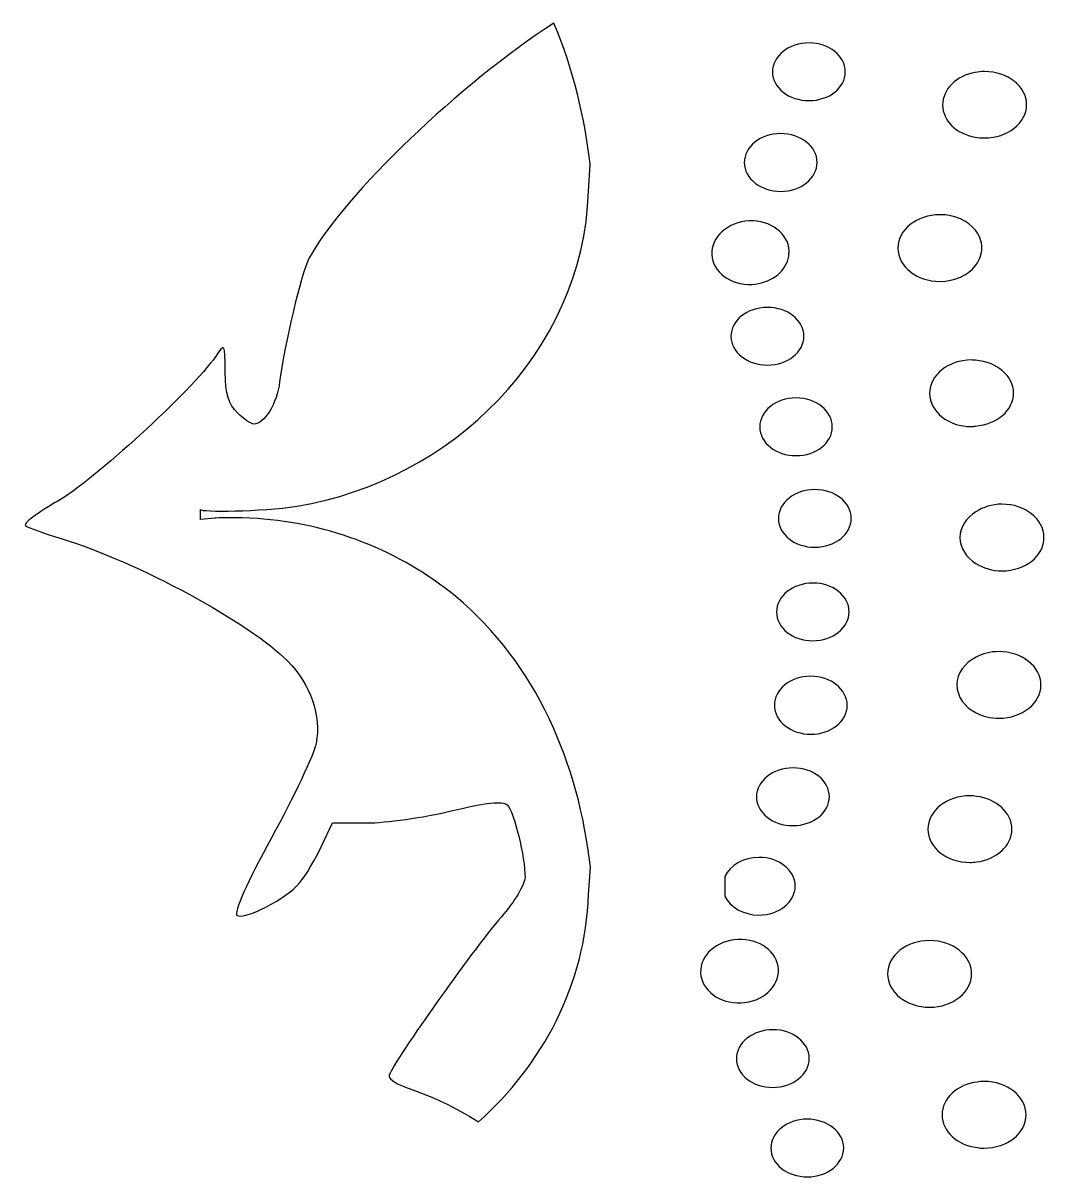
# Model space of a CAD drawing. Header units: centimetres. Extents: x -13.4 to 13.4, y -13.4 to 13.3.
# Drawn here: x 10.072 to 13.188, y -9.488 to -5.968 of the extents above; entities that cross this region are included whole.
import ezdxf

# ---------------------------------------------------------------- set-up
doc = ezdxf.new("R2010")
doc.units = ezdxf.units.CM
doc.header["$MEASUREMENT"] = 0
doc.layers.add('Layer 1', color=7, linetype='Continuous')

msp = doc.modelspace()

# ---------------------------------------------------------------- linework, layer by layer
at = {"layer": 'Layer 1', "color": 22, "lineweight": 25}
for points, knots in [([(11.69211, -5.96841), (11.75215, -6.10886), (11.78742, -6.26187), (11.8029, -6.40001), (11.8029, -6.40001), (11.8029, -6.40001), (11.79794, -6.48269), (11.79794, -6.48269), (11.79794, -6.48269), (11.78148, -6.97356), (11.37807, -7.36539), (10.9091, -7.4418), (10.9091, -7.4418), (10.79779, -7.46001), (10.61392, -7.45969), (10.61392, -7.45255), (10.61392, -7.45255), (10.61392, -7.45255), (10.61392, -7.48314), (10.61392, -7.48314), (10.61392, -7.48314), (10.61392, -7.48314), (10.65774, -7.47901), (10.65774, -7.47901), (10.65774, -7.47901), (10.65739, -7.47722), (10.72806, -7.47626), (10.78672, -7.47984), (10.78672, -7.47984), (11.00726, -7.49448), (11.22201, -7.5772), (11.39278, -7.71797), (11.39278, -7.71797), (11.64001, -7.92319), (11.76866, -8.2298), (11.80371, -8.54314), (11.80371, -8.54314), (11.80371, -8.54314), (11.79792, -8.62665), (11.79792, -8.62665), (11.79792, -8.62665), (11.78869, -8.90195), (11.65796, -9.14576), (11.46223, -9.32035), (11.46223, -9.32035), (11.39047, -9.27539), (11.32009, -9.24185), (11.24808, -9.21782), (11.24808, -9.21782), (11.2162, -9.20718), (11.18938, -9.19037), (11.18938, -9.18061), (11.18938, -9.18061), (11.18938, -9.15645), (11.44363, -8.79652), (11.53251, -8.69444), (11.53251, -8.69444), (11.57197, -8.64912), (11.60421, -8.5952), (11.60444, -8.57455), (11.60444, -8.57455), (11.60511, -8.5143), (11.57028, -8.37258), (11.54987, -8.35296), (11.54987, -8.35296), (11.53677, -8.34037), (11.485, -8.34637), (11.37872, -8.37198), (11.37872, -8.37198), (11.2951, -8.39213), (11.17929, -8.40836), (11.12158, -8.40836), (11.12158, -8.40836), (11.12158, -8.40836), (11.01657, -8.40836), (11.01657, -8.40836), (11.01657, -8.40836), (11.01657, -8.40836), (10.9835, -8.47947), (10.9835, -8.47947), (10.9835, -8.47947), (10.96521, -8.51845), (10.93498, -8.56856), (10.91653, -8.59109), (10.91653, -8.59109), (10.87658, -8.63989), (10.75005, -8.70536), (10.72471, -8.69031), (10.72471, -8.69031), (10.71429, -8.68412), (10.7584, -8.58521), (10.83054, -8.45384), (10.83054, -8.45384), (10.89868, -8.32975), (10.96021, -8.2), (10.96697, -8.16528), (10.96697, -8.16528), (10.98319, -8.08195), (10.94989, -7.98559), (10.88015, -7.91475), (10.88015, -7.91475), (10.76561, -7.7984), (10.42105, -7.6116), (10.19141, -7.54185), (10.19141, -7.54185), (10.13747, -7.52547), (10.0871, -7.50747), (10.07979, -7.50134), (10.07979, -7.50134), (10.07248, -7.49521), (10.11665, -7.46151), (10.17818, -7.42693), (10.17818, -7.42693), (10.28322, -7.36789), (10.58892, -7.08824), (10.65939, -6.98623), (10.65939, -6.98623), (10.68889, -6.94353), (10.68822, -6.94368), (10.68916, -7.03336), (10.68916, -7.03336), (10.68985, -7.09963), (10.70009, -7.13214), (10.72637, -7.15738), (10.72637, -7.15738), (10.74599, -7.17623), (10.76852, -7.19211), (10.77681, -7.19211), (10.77681, -7.19211), (10.80897, -7.19211), (10.84765, -7.12855), (10.85536, -7.06313), (10.85536, -7.06313), (10.86749, -6.96022), (10.92308, -6.72627), (10.94466, -6.68693), (10.94466, -6.68693), (11.05355, -6.48839), (11.41073, -6.15052), (11.69211, -5.96842), (11.69211, -5.96842), (11.69211, -5.96842), (11.69211, -5.96841), (11.69211, -5.96841)], [0, 0, 0, 0, 0.027027, 0.027027, 0.027027, 0.027027, 0.0540541, 0.0540541, 0.0540541, 0.0540541, 0.0810811, 0.0810811, 0.0810811, 0.0810811, 0.1081081, 0.1081081, 0.1081081, 0.1081081, 0.1351351, 0.1351351, 0.1351351, 0.1351351, 0.1621622, 0.1621622, 0.1621622, 0.1621622, 0.1891892, 0.1891892, 0.1891892, 0.1891892, 0.2162162, 0.2162162, 0.2162162, 0.2162162, 0.2432432, 0.2432432, 0.2432432, 0.2432432, 0.2702703, 0.2702703, 0.2702703, 0.2702703, 0.2972973, 0.2972973, 0.2972973, 0.2972973, 0.3243243, 0.3243243, 0.3243243, 0.3243243, 0.3513514, 0.3513514, 0.3513514, 0.3513514, 0.3783784, 0.3783784, 0.3783784, 0.3783784, 0.4054054, 0.4054054, 0.4054054, 0.4054054, 0.4324324, 0.4324324, 0.4324324, 0.4324324, 0.4594595, 0.4594595, 0.4594595, 0.4594595, 0.4864865, 0.4864865, 0.4864865, 0.4864865, 0.5135135, 0.5135135, 0.5135135, 0.5135135, 0.5405405, 0.5405405, 0.5405405, 0.5405405, 0.5675676, 0.5675676, 0.5675676, 0.5675676, 0.5945946, 0.5945946, 0.5945946, 0.5945946, 0.6216216, 0.6216216, 0.6216216, 0.6216216, 0.6486486, 0.6486486, 0.6486486, 0.6486486, 0.6756757, 0.6756757, 0.6756757, 0.6756757, 0.7027027, 0.7027027, 0.7027027, 0.7027027, 0.7297297, 0.7297297, 0.7297297, 0.7297297, 0.7567568, 0.7567568, 0.7567568, 0.7567568, 0.7837838, 0.7837838, 0.7837838, 0.7837838, 0.8108108, 0.8108108, 0.8108108, 0.8108108, 0.8378378, 0.8378378, 0.8378378, 0.8378378, 0.8648649, 0.8648649, 0.8648649, 0.8648649, 0.8918919, 0.8918919, 0.8918919, 0.8918919, 0.9189189, 0.9189189, 0.9189189, 0.9189189, 0.9459459, 0.9459459, 0.9459459, 0.9459459, 1, 1, 1, 1]), ([(12.47098, -6.02877), (12.53226, -6.02866), (12.58169, -6.06865), (12.58177, -6.11724), (12.58177, -6.11724), (12.58177, -6.16583), (12.53225, -6.20477), (12.47098, -6.20488), (12.47098, -6.20488), (12.4097, -6.20499), (12.35943, -6.16583), (12.35936, -6.11724), (12.35936, -6.11724), (12.35936, -6.06865), (12.4097, -6.02889), (12.47098, -6.02877)], [0, 0, 0, 0, 0.2, 0.2, 0.2, 0.2, 0.4, 0.4, 0.4, 0.4, 0.6, 0.6, 0.6, 0.6, 1, 1, 1, 1]), ([(13.00676, -6.11642), (13.0775, -6.11629), (13.13482, -6.1612), (13.13492, -6.21729), (13.13492, -6.21729), (13.13492, -6.27342), (13.0775, -6.31892), (13.00676, -6.31899), (13.00676, -6.31899), (12.99685, -6.31901), (12.9871, -6.31817), (12.97782, -6.31651), (12.97782, -6.31651), (12.92092, -6.30626), (12.87867, -6.26638), (12.8786, -6.21812), (12.8786, -6.21812), (12.8786, -6.16992), (12.92095, -6.12937), (12.97782, -6.1189), (12.97782, -6.1189), (12.98711, -6.1172), (12.99684, -6.11644), (13.00676, -6.11642)], [0, 0, 0, 0, 0.1428571, 0.1428571, 0.1428571, 0.1428571, 0.2857143, 0.2857143, 0.2857143, 0.2857143, 0.4285714, 0.4285714, 0.4285714, 0.4285714, 0.5714286, 0.5714286, 0.5714286, 0.5714286, 0.7142857, 0.7142857, 0.7142857, 0.7142857, 1, 1, 1, 1]), ([(12.38416, -6.30576), (12.44544, -6.30565), (12.4957, -6.34481), (12.49578, -6.3934), (12.49578, -6.3934), (12.49578, -6.44199), (12.44626, -6.48175), (12.38499, -6.48187), (12.38499, -6.48187), (12.32371, -6.48198), (12.27344, -6.44282), (12.27337, -6.39423), (12.27337, -6.39423), (12.27337, -6.34564), (12.32291, -6.30588), (12.38416, -6.30576)], [0, 0, 0, 0, 0.2, 0.2, 0.2, 0.2, 0.4, 0.4, 0.4, 0.4, 0.6, 0.6, 0.6, 0.6, 1, 1, 1, 1]), ([(12.28825, -6.572), (12.35365, -6.56903), (12.40822, -6.61035), (12.41062, -6.66378), (12.41062, -6.66378), (12.41062, -6.66611), (12.40988, -6.6681), (12.4098, -6.67039), (12.4098, -6.67039), (12.40954, -6.67641), (12.40887, -6.68203), (12.40731, -6.68775), (12.40731, -6.68775), (12.39594, -6.72997), (12.35159, -6.76297), (12.29652, -6.76547), (12.29652, -6.76547), (12.23112, -6.76844), (12.17657, -6.72794), (12.17415, -6.67452), (12.17415, -6.67452), (12.17169, -6.62109), (12.22288, -6.57496), (12.28825, -6.57199), (12.28825, -6.57199), (12.28825, -6.57199), (12.28825, -6.572), (12.28825, -6.572)], [0, 0, 0, 0, 0.125, 0.125, 0.125, 0.125, 0.25, 0.25, 0.25, 0.25, 0.375, 0.375, 0.375, 0.375, 0.5, 0.5, 0.5, 0.5, 0.625, 0.625, 0.625, 0.625, 0.75, 0.75, 0.75, 0.75, 1, 1, 1, 1]), ([(12.87033, -6.55298), (12.91601, -6.5529), (12.9559, -6.57163), (12.97865, -6.60011), (12.97865, -6.60011), (12.99113, -6.61575), (12.99846, -6.63395), (12.99849, -6.65385), (12.99849, -6.65385), (12.99849, -6.67375), (12.99107, -6.69274), (12.97865, -6.70842), (12.97865, -6.70842), (12.95601, -6.73699), (12.91604, -6.75629), (12.87033, -6.75638), (12.87033, -6.75638), (12.79955, -6.75651), (12.74228, -6.71077), (12.74217, -6.65468), (12.74217, -6.65468), (12.74217, -6.59859), (12.79956, -6.55312), (12.87033, -6.55298)], [0, 0, 0, 0, 0.1428571, 0.1428571, 0.1428571, 0.1428571, 0.2857143, 0.2857143, 0.2857143, 0.2857143, 0.4285714, 0.4285714, 0.4285714, 0.4285714, 0.5714286, 0.5714286, 0.5714286, 0.5714286, 0.7142857, 0.7142857, 0.7142857, 0.7142857, 1, 1, 1, 1]), ([(12.34365, -6.83575), (12.40493, -6.83564), (12.45512, -6.8748), (12.45527, -6.92339), (12.45527, -6.92339), (12.45527, -6.97198), (12.40581, -7.01174), (12.34447, -7.01186), (12.34447, -7.01186), (12.28319, -7.01197), (12.23294, -6.97281), (12.23285, -6.92422), (12.23285, -6.92422), (12.23285, -6.87563), (12.28237, -6.83587), (12.34364, -6.83575), (12.34364, -6.83575), (12.34364, -6.83575), (12.34365, -6.83575), (12.34365, -6.83575)], [0, 0, 0, 0, 0.1666667, 0.1666667, 0.1666667, 0.1666667, 0.3333333, 0.3333333, 0.3333333, 0.3333333, 0.5, 0.5, 0.5, 0.5, 0.6666667, 0.6666667, 0.6666667, 0.6666667, 1, 1, 1, 1]), ([(12.96625, -6.99616), (12.97061, -6.99615), (12.97521, -6.99667), (12.97948, -6.99699), (12.97948, -6.99699), (13.04417, -7.00203), (13.09516, -7.04443), (13.09524, -7.09704), (13.09524, -7.09704), (13.09524, -7.14964), (13.04419, -7.19262), (12.97948, -7.19791), (12.97948, -7.19791), (12.97521, -7.19825), (12.97143, -7.19956), (12.96708, -7.19956), (12.96708, -7.19956), (12.8963, -7.19969), (12.83902, -7.15395), (12.83892, -7.09786), (12.83892, -7.09786), (12.83892, -7.04177), (12.89548, -6.9963), (12.96625, -6.99616)], [0, 0, 0, 0, 0.1428571, 0.1428571, 0.1428571, 0.1428571, 0.2857143, 0.2857143, 0.2857143, 0.2857143, 0.4285714, 0.4285714, 0.4285714, 0.4285714, 0.5714286, 0.5714286, 0.5714286, 0.5714286, 0.7142857, 0.7142857, 0.7142857, 0.7142857, 1, 1, 1, 1]), ([(12.43129, -7.11191), (12.49257, -7.1118), (12.542, -7.15179), (12.54208, -7.20038), (12.54208, -7.20038), (12.54208, -7.24897), (12.49257, -7.28791), (12.43129, -7.28802), (12.43129, -7.28802), (12.37001, -7.28813), (12.32058, -7.24897), (12.3205, -7.20038), (12.3205, -7.20038), (12.3205, -7.15179), (12.37002, -7.11203), (12.43129, -7.11191)], [0, 0, 0, 0, 0.2, 0.2, 0.2, 0.2, 0.4, 0.4, 0.4, 0.4, 0.6, 0.6, 0.6, 0.6, 1, 1, 1, 1]), ([(12.48835, -7.39138), (12.54963, -7.39127), (12.59984, -7.43046), (12.59997, -7.47902), (12.59997, -7.47902), (12.59997, -7.52761), (12.55045, -7.56737), (12.48918, -7.56749), (12.48918, -7.56749), (12.4279, -7.5676), (12.37771, -7.52844), (12.37756, -7.47985), (12.37756, -7.47985), (12.37756, -7.43126), (12.42702, -7.3915), (12.48836, -7.39138), (12.48836, -7.39138), (12.48836, -7.39138), (12.48835, -7.39138), (12.48835, -7.39138)], [0, 0, 0, 0, 0.1666667, 0.1666667, 0.1666667, 0.1666667, 0.3333333, 0.3333333, 0.3333333, 0.3333333, 0.5, 0.5, 0.5, 0.5, 0.6666667, 0.6666667, 0.6666667, 0.6666667, 1, 1, 1, 1]), ([(13.05968, -7.43603), (13.13042, -7.4359), (13.18774, -7.48164), (13.18784, -7.53773), (13.18784, -7.53773), (13.18784, -7.59382), (13.13124, -7.63929), (13.06051, -7.63943), (13.06051, -7.63943), (13.03018, -7.63948), (13.00228, -7.63101), (12.98031, -7.61711), (12.98031, -7.61711), (12.95099, -7.59855), (12.93158, -7.56981), (12.93153, -7.53773), (12.93153, -7.53773), (12.93153, -7.50565), (12.9511, -7.47786), (12.98031, -7.45918), (12.98031, -7.45918), (13.00219, -7.44519), (13.02936, -7.43609), (13.05969, -7.43603), (13.05969, -7.43603), (13.05969, -7.43603), (13.05968, -7.43603), (13.05968, -7.43603)], [0, 0, 0, 0, 0.125, 0.125, 0.125, 0.125, 0.25, 0.25, 0.25, 0.25, 0.375, 0.375, 0.375, 0.375, 0.5, 0.5, 0.5, 0.5, 0.625, 0.625, 0.625, 0.625, 0.75, 0.75, 0.75, 0.75, 1, 1, 1, 1]), ([(12.48256, -7.67663), (12.54384, -7.67652), (12.59326, -7.71568), (12.59335, -7.76427), (12.59335, -7.76427), (12.59335, -7.81286), (12.54383, -7.85262), (12.48256, -7.85274), (12.48256, -7.85274), (12.42128, -7.85285), (12.37185, -7.81369), (12.37177, -7.7651), (12.37177, -7.7651), (12.37177, -7.71651), (12.42129, -7.67675), (12.48256, -7.67663)], [0, 0, 0, 0, 0.2, 0.2, 0.2, 0.2, 0.4, 0.4, 0.4, 0.4, 0.6, 0.6, 0.6, 0.6, 1, 1, 1, 1]), ([(13.04976, -7.88582), (13.1205, -7.88569), (13.17865, -7.93143), (13.17874, -7.98752), (13.17874, -7.98752), (13.17874, -8.04361), (13.12131, -8.08908), (13.05058, -8.08922), (13.05058, -8.08922), (13.02502, -8.08927), (13.00109, -8.08284), (12.98113, -8.07268), (12.98113, -8.07268), (12.94571, -8.05465), (12.92249, -8.02338), (12.92242, -7.98752), (12.92242, -7.98752), (12.92242, -7.95166), (12.9457, -7.92052), (12.98113, -7.90236), (12.98113, -7.90236), (13.00111, -7.89212), (13.02424, -7.88587), (13.04975, -7.88582), (13.04975, -7.88582), (13.04975, -7.88582), (13.04976, -7.88582), (13.04976, -7.88582)], [0, 0, 0, 0, 0.125, 0.125, 0.125, 0.125, 0.25, 0.25, 0.25, 0.25, 0.375, 0.375, 0.375, 0.375, 0.5, 0.5, 0.5, 0.5, 0.625, 0.625, 0.625, 0.625, 0.75, 0.75, 0.75, 0.75, 1, 1, 1, 1]), ([(12.47594, -7.96106), (12.53722, -7.96095), (12.58741, -8.00094), (12.58756, -8.04953), (12.58756, -8.04953), (12.58756, -8.09812), (12.5381, -8.13788), (12.47676, -8.138), (12.47676, -8.138), (12.41548, -8.13811), (12.36523, -8.09812), (12.36514, -8.04953), (12.36514, -8.04953), (12.36514, -8.00094), (12.41466, -7.96118), (12.47593, -7.96106), (12.47593, -7.96106), (12.47593, -7.96106), (12.47594, -7.96106), (12.47594, -7.96106)], [0, 0, 0, 0, 0.1666667, 0.1666667, 0.1666667, 0.1666667, 0.3333333, 0.3333333, 0.3333333, 0.3333333, 0.5, 0.5, 0.5, 0.5, 0.6666667, 0.6666667, 0.6666667, 0.6666667, 1, 1, 1, 1]), ([(12.4222, -8.24052), (12.48348, -8.24041), (12.53292, -8.27957), (12.53299, -8.32816), (12.53299, -8.32816), (12.53299, -8.37675), (12.48345, -8.41651), (12.4222, -8.41663), (12.4222, -8.41663), (12.36092, -8.41674), (12.31067, -8.37758), (12.31058, -8.32899), (12.31058, -8.32899), (12.31058, -8.2804), (12.36086, -8.24064), (12.4222, -8.24052)], [0, 0, 0, 0, 0.2, 0.2, 0.2, 0.2, 0.4, 0.4, 0.4, 0.4, 0.6, 0.6, 0.6, 0.6, 1, 1, 1, 1]), ([(12.96211, -8.32569), (12.96895, -8.32568), (12.9754, -8.32653), (12.98195, -8.32734), (12.98195, -8.32734), (13.04316, -8.33489), (13.09011, -8.37669), (13.09027, -8.42739), (13.09027, -8.42739), (13.09027, -8.47809), (13.04313, -8.51965), (12.98195, -8.52744), (12.98195, -8.52744), (12.9754, -8.52828), (12.96895, -8.52911), (12.96211, -8.52909), (12.96211, -8.52909), (12.89133, -8.52922), (12.83411, -8.48348), (12.83395, -8.42739), (12.83395, -8.42739), (12.83395, -8.37127), (12.89133, -8.32583), (12.96211, -8.32569)], [0, 0, 0, 0, 0.1428571, 0.1428571, 0.1428571, 0.1428571, 0.2857143, 0.2857143, 0.2857143, 0.2857143, 0.4285714, 0.4285714, 0.4285714, 0.4285714, 0.5714286, 0.5714286, 0.5714286, 0.5714286, 0.7142857, 0.7142857, 0.7142857, 0.7142857, 1, 1, 1, 1]), ([(12.31802, -8.51338), (12.3793, -8.51327), (12.42867, -8.55243), (12.42882, -8.60102), (12.42882, -8.60102), (12.42882, -8.64961), (12.37936, -8.68937), (12.31802, -8.68949), (12.31802, -8.68949), (12.27015, -8.68957), (12.22959, -8.66524), (12.21384, -8.63161), (12.21384, -8.63161), (12.21384, -8.63161), (12.21384, -8.57208), (12.21384, -8.57208), (12.21384, -8.57208), (12.22952, -8.53829), (12.2702, -8.51347), (12.31802, -8.51338)], [0, 0, 0, 0, 0.1666667, 0.1666667, 0.1666667, 0.1666667, 0.3333333, 0.3333333, 0.3333333, 0.3333333, 0.5, 0.5, 0.5, 0.5, 0.6666667, 0.6666667, 0.6666667, 0.6666667, 1, 1, 1, 1]), ([(12.25435, -8.7639), (12.31975, -8.76093), (12.37516, -8.80143), (12.37755, -8.85485), (12.37755, -8.85485), (12.37998, -8.90827), (12.32883, -8.95441), (12.26345, -8.95738), (12.26345, -8.95738), (12.19805, -8.96035), (12.14268, -8.91903), (12.14025, -8.8656), (12.14025, -8.8656), (12.13782, -8.81217), (12.18895, -8.76687), (12.25435, -8.7639)], [0, 0, 0, 0, 0.2, 0.2, 0.2, 0.2, 0.4, 0.4, 0.4, 0.4, 0.6, 0.6, 0.6, 0.6, 1, 1, 1, 1]), ([(12.83892, -8.76721), (12.90966, -8.76708), (12.96698, -8.81282), (12.96708, -8.86891), (12.96708, -8.86891), (12.96708, -8.925), (12.90969, -8.97047), (12.83892, -8.97061), (12.83892, -8.97061), (12.76814, -8.97074), (12.71086, -8.925), (12.71076, -8.86891), (12.71076, -8.86891), (12.71076, -8.81282), (12.76808, -8.76735), (12.83892, -8.76721)], [0, 0, 0, 0, 0.2, 0.2, 0.2, 0.2, 0.4, 0.4, 0.4, 0.4, 0.6, 0.6, 0.6, 0.6, 1, 1, 1, 1]), ([(12.36019, -9.03923), (12.42147, -9.03912), (12.47166, -9.07828), (12.47181, -9.12687), (12.47181, -9.12687), (12.47181, -9.17546), (12.42147, -9.21522), (12.36019, -9.21534), (12.36019, -9.21534), (12.29891, -9.21545), (12.24949, -9.17629), (12.2494, -9.1277), (12.2494, -9.1277), (12.2494, -9.07911), (12.29892, -9.03935), (12.36019, -9.03923)], [0, 0, 0, 0, 0.2, 0.2, 0.2, 0.2, 0.4, 0.4, 0.4, 0.4, 0.6, 0.6, 0.6, 0.6, 1, 1, 1, 1]), ([(13.00511, -9.19716), (13.07585, -9.19703), (13.1331, -9.24277), (13.13327, -9.29886), (13.13327, -9.29886), (13.13327, -9.35495), (13.07585, -9.40043), (13.00511, -9.40056), (13.00511, -9.40056), (12.99772, -9.40057), (12.99063, -9.39985), (12.98361, -9.39891), (12.98361, -9.39891), (12.92311, -9.39087), (12.8771, -9.34913), (12.87695, -9.29886), (12.87695, -9.29886), (12.87695, -9.24859), (12.92314, -9.20709), (12.98361, -9.19882), (12.98361, -9.19882), (12.99062, -9.19785), (12.99772, -9.19718), (13.00511, -9.19717), (13.00511, -9.19717), (13.00511, -9.19717), (13.00511, -9.19716), (13.00511, -9.19716)], [0, 0, 0, 0, 0.125, 0.125, 0.125, 0.125, 0.25, 0.25, 0.25, 0.25, 0.375, 0.375, 0.375, 0.375, 0.5, 0.5, 0.5, 0.5, 0.625, 0.625, 0.625, 0.625, 0.75, 0.75, 0.75, 0.75, 1, 1, 1, 1]), ([(12.46519, -9.31209), (12.52647, -9.31198), (12.57672, -9.35114), (12.57681, -9.39973), (12.57681, -9.39973), (12.57681, -9.44832), (12.52729, -9.48808), (12.46602, -9.4882), (12.46602, -9.4882), (12.40474, -9.48831), (12.35455, -9.44914), (12.3544, -9.40056), (12.3544, -9.40056), (12.3544, -9.35197), (12.40386, -9.31221), (12.4652, -9.31209), (12.4652, -9.31209), (12.4652, -9.31209), (12.46519, -9.31209), (12.46519, -9.31209)], [0, 0, 0, 0, 0.1666667, 0.1666667, 0.1666667, 0.1666667, 0.3333333, 0.3333333, 0.3333333, 0.3333333, 0.5, 0.5, 0.5, 0.5, 0.6666667, 0.6666667, 0.6666667, 0.6666667, 1, 1, 1, 1])]:
    msp.add_open_spline(points, degree=3, knots=knots, dxfattribs=at)

doc.saveas('drawing.dxf')
